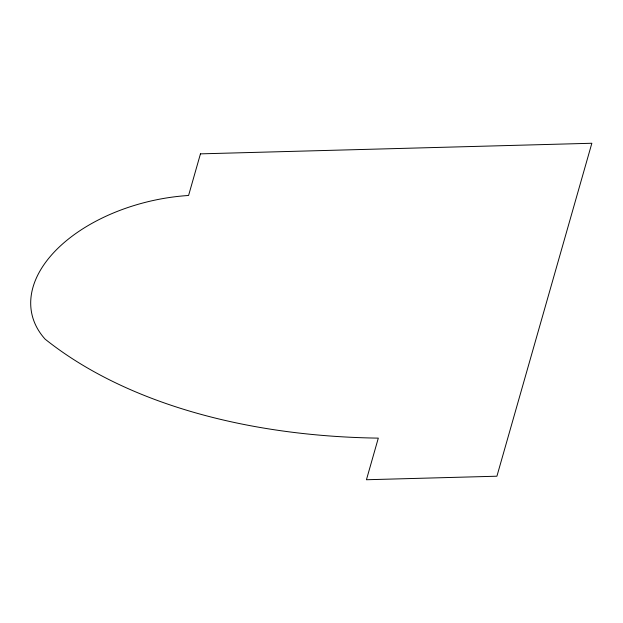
<?xml version="1.0" encoding="UTF-8"?>
<svg xmlns="http://www.w3.org/2000/svg" width="623" height="623" viewBox="0 0 623 623"><rect width="100%" height="100%" fill="white"/><g stroke="black" fill="none" stroke-linecap="round" stroke-linejoin="round"><path stroke-width="0.93" d="M200.45 153.858L188.582 195.474A143.033 85.078 -12.3 0 0 56.716 249.48A143.033 85.078 -12.3 0 0 45.129 339.153A568.495 338.157 -12.3 0 0 378.309 438.125L366.441 479.741L496.913 476.213L591.85 143.259L200.45 153.858"/></g></svg>
